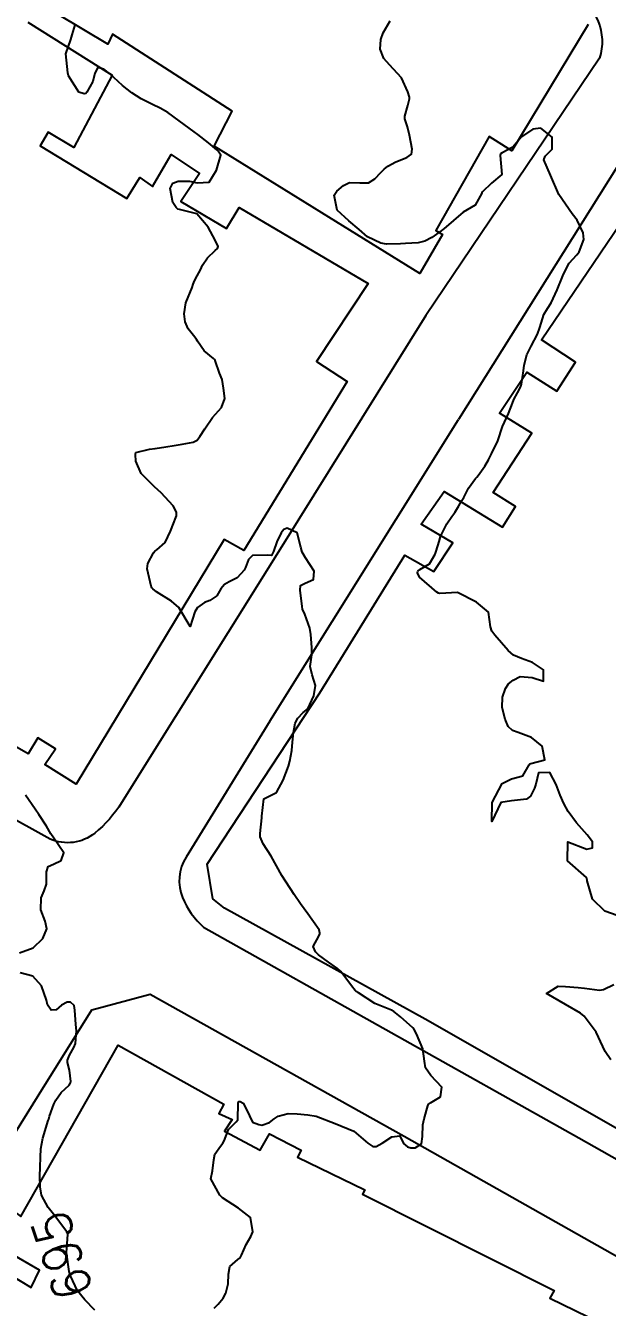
# Model space of a CAD drawing. Header units: metres. Extents: x 286371 to 293043, y 7462578 to 7466404.
# Drawn here: x 287130.8 to 287191.9, y 7465510.8 to 7465645.5 of the extents above; entities that cross this region are included whole.
import ezdxf
from ezdxf.enums import TextEntityAlignment as Align

# ---------------------------------------------------------------- set-up
doc = ezdxf.new("R2010")
doc.units = ezdxf.units.M
doc.header["$MEASUREMENT"] = 0
for name, color, linetype in [('Cotas', 45, 'Continuous'), ('Curvas de Nivel 1m', 11, 'Continuous'), ('Curvas de Nivel 5m', 15, 'Continuous'), ('Edificações', 30, 'Continuous'), ('Linha Férrea', 20, 'Continuous'), ('Vias primárias', 230, 'Continuous')]:
    doc.layers.add(name, color=color, linetype=linetype)
doc.styles.add('Style-STANDARD', font='STANDARD.shx')

msp = doc.modelspace()

# ---------------------------------------------------------------- linework, layer by layer
at = {"layer": 'Curvas de Nivel 1m', "flags": 128}
for points, elevation in [([(287150.64, 7465510.67), (287151.05, 7465511.11), (287151.59, 7465511.73), (287151.87, 7465512.25), (287152.11, 7465513.22), (287152.13, 7465514.25), (287152.29, 7465515.07), (287153.12, 7465515.79), (287153.38, 7465515.97), (287153.51, 7465516.23), (287153.99, 7465517.38), (287154.49, 7465518.21), (287154.69, 7465518.68), (287154.44, 7465520.22), (287153.2, 7465521.18), (287151.52, 7465522.26), (287151.23, 7465522.54), (287150.29, 7465524.28), (287150.45, 7465525.09), (287150.6, 7465526.27), (287150.71, 7465526.86), (287151.31, 7465527.7), (287151.56, 7465528.01), (287151.67, 7465528.26), (287152.14, 7465529.45), (287152.93, 7465530.24), (287153.11, 7465530.47), (287153.16, 7465532.24), (287153.22, 7465532.39), (287153.38, 7465532.41), (287153.68, 7465532.23), (287154.03, 7465531.56), (287154.68, 7465530.21), (287155.34, 7465529.96), (287155.64, 7465529.9), (287156.45, 7465530.19), (287156.95, 7465530.58), (287157.35, 7465530.84), (287158.4, 7465531.12), (287159.36, 7465531.1), (287160.47, 7465531.01), (287161.35, 7465530.84), (287163.34, 7465530.08), (287165.32, 7465529.28), (287166.79, 7465528.03), (287167.3, 7465527.67), (287167.66, 7465527.66), (287168.3, 7465528.01), (287169.31, 7465528.68), (287170.14, 7465528.8), (287170.51, 7465527.97), (287170.96, 7465527.62), (287171.3, 7465527.53), (287171.74, 7465527.51), (287172.41, 7465527.94), (287172.54, 7465528.71), (287172.56, 7465529.94), (287172.71, 7465530.56), (287173.07, 7465531.93), (287173.17, 7465532.13), (287173.37, 7465532.24), (287174.4, 7465532.89), (287174.55, 7465533.91), (287173.41, 7465535.11), (287172.83, 7465535.93), (287172.74, 7465536.63), (287172.57, 7465537.94), (287171.91, 7465539.52), (287171.66, 7465539.95), (287171.5, 7465540.12), (287170.21, 7465541.28), (287169.52, 7465541.84), (287169.25, 7465541.99), (287167.53, 7465542.7), (287165.8, 7465543.8), (287165.55, 7465543.97), (287165.46, 7465544.05), (287165.08, 7465544.54), (287163.94, 7465546.07), (287163.59, 7465546.37), (287162.64, 7465547.04), (287161.61, 7465547.81), (287161.28, 7465548.11), (287161.04, 7465548.7), (287161.64, 7465549.78), (287161.73, 7465550.01), (287161.73, 7465550.1), (287161.65, 7465550.42), (287160.48, 7465552.12), (287159.69, 7465553.18), (287159.04, 7465554.14), (287157.73, 7465556.16), (287156.63, 7465558.18), (287155.79, 7465559.48), (287155.48, 7465560.2), (287155.46, 7465560.55), (287155.63, 7465562.2), (287155.65, 7465562.38), (287155.86, 7465564.19), (287157.18, 7465564.87), (287157.89, 7465566.16), (287158.43, 7465567.65), (287158.57, 7465568.15), (287158.79, 7465569.3), (287158.88, 7465570.15), (287158.96, 7465571.16), (287159.16, 7465572.15), (287159.43, 7465572.7), (287160, 7465573.28), (287160.46, 7465573.67), (287160.7, 7465574.12), (287161.1, 7465575.04), (287161.28, 7465576.12), (287160.94, 7465577.24), (287160.71, 7465578.12), (287160.89, 7465579.33), (287160.9, 7465580.12), (287160.78, 7465581.47), (287160.7, 7465582.13), (287160.16, 7465583.62), (287159.93, 7465584.14), (287159.89, 7465584.42), (287159.67, 7465586.14), (287159.72, 7465586.63), (287160.21, 7465586.89), (287161.08, 7465587.25), (287161.14, 7465588.12), (287160.24, 7465589.52), (287159.88, 7465590.14), (287159.74, 7465590.67), (287159.36, 7465592.15), (287158.29, 7465592.64), (287157.95, 7465592.51), (287157.69, 7465592.17), (287157.22, 7465591.23), (287156.86, 7465590.19), (287156.65, 7465589.78), (287156.25, 7465589.81), (287154.68, 7465589.78), (287154.24, 7465589.35), (287153.93, 7465588.53), (287153.78, 7465588.23), (287153.04, 7465587.42), (287152.21, 7465587), (287151.72, 7465586.74), (287151.34, 7465586.27), (287150.91, 7465585.54), (287150.18, 7465585.05), (287149.62, 7465584.84), (287148.87, 7465584.3), (287148.6, 7465583.87), (287148.13, 7465582.31), (287146.91, 7465584.33), (287146.17, 7465584.98), (287144.59, 7465585.97), (287144.19, 7465586.26), (287144.1, 7465586.38), (287144.01, 7465586.56), (287143.58, 7465588.38), (287143.67, 7465588.95), (287144.26, 7465590.05), (287144.4, 7465590.23), (287144.62, 7465590.37), (287145.49, 7465591.14), (287146.05, 7465592.35), (287146.11, 7465592.53), (287146.3, 7465592.97), (287146.69, 7465593.96), (287146.69, 7465594.34), (287146.33, 7465595), (287145.05, 7465596.36), (287144.36, 7465596.99), (287142.96, 7465598.4), (287142.4, 7465599.71), (287142.36, 7465600.41), (287142.36, 7465600.46), (287142.42, 7465600.6), (287143.85, 7465600.95), (287144.42, 7465601.04), (287145.57, 7465601.21), (287146.43, 7465601.34), (287147.29, 7465601.47), (287148.43, 7465601.68), (287148.84, 7465601.9), (287149.12, 7465602.3), (287149.65, 7465603.1), (287150.47, 7465604.28), (287151.42, 7465605.34), (287151.74, 7465606.27), (287151.63, 7465607.37), (287151.46, 7465608.27), (287151.21, 7465608.94), (287150.74, 7465610.28), (287150.68, 7465610.39), (287150.57, 7465610.49), (287149.57, 7465611.29), (287148.87, 7465612.31), (287148.77, 7465612.49), (287148.6, 7465612.72), (287147.89, 7465613.59), (287147.58, 7465614.33), (287147.48, 7465615.17), (287147.67, 7465616.32), (287148.32, 7465617.96), (287148.44, 7465618.31), (287148.5, 7465618.49), (287148.69, 7465618.85), (287149.19, 7465619.82), (287149.42, 7465620.29), (287149.94, 7465621.07), (287150.74, 7465621.82), (287150.98, 7465622.03), (287151.07, 7465622.27), (287150.75, 7465622.93), (287149.99, 7465624.29), (287148.8, 7465625.68), (287147, 7465626.15), (287146.81, 7465626.18), (287146.63, 7465626.34), (287146.29, 7465626.87), (287146.03, 7465628.35), (287146.28, 7465628.92), (287146.86, 7465629.13), (287148.06, 7465629.12), (287148.85, 7465628.96), (287150.11, 7465629.03), (287150.87, 7465630.27), (287151.33, 7465631.84), (287151.06, 7465632.27), (287150.91, 7465632.43), (287150.04, 7465633.16), (287148.93, 7465634.03), (287148.54, 7465634.31), (287146.95, 7465635.47), (287145.76, 7465636.35), (287144.97, 7465636.81), (287144.17, 7465637.18), (287142.98, 7465637.77), (287141.98, 7465638.41), (287141.01, 7465639.19), (287139.64, 7465640.45), (287139.03, 7465640.9), (287138.43, 7465641.06), (287138.09, 7465640.47), (287137.88, 7465639.6), (287137.26, 7465638.48), (287137.14, 7465638.33), (287136.99, 7465638.29), (287136.4, 7465638.49), (287135.34, 7465640.18), (287135.26, 7465640.51), (287135.05, 7465642.51), (287135.58, 7465644), (287135.72, 7465644.5), (287136.03, 7465645.57)], 696), ([(287193.57, 7465551.72), (287191.69, 7465552.41), (287190.38, 7465553.66), (287189.82, 7465555.59), (287189.81, 7465555.67), (287189.74, 7465555.95), (287187.76, 7465557.7), (287187.79, 7465559.7), (287189.78, 7465558.9), (287190.39, 7465559.06), (287190.4, 7465559.67), (287189.81, 7465560.43), (287188.69, 7465561.69), (287187.84, 7465562.87), (287187.37, 7465563.71), (287186.99, 7465564.6), (287186.58, 7465565.72), (287185.9, 7465566.97), (287184.7, 7465566.95), (287184.42, 7465565.76), (287184.3, 7465565.34), (287183.86, 7465564.48), (287183.46, 7465564.17), (287181.86, 7465563.99), (287180.74, 7465563.82), (287179.82, 7465561.83), (287179.85, 7465563.83), (287180.88, 7465565.81), (287181.89, 7465566.32), (287183.06, 7465566.61), (287183.72, 7465567.77), (287183.79, 7465567.89), (287183.92, 7465567.91), (287185.36, 7465568.31), (287185.08, 7465569.75), (287183.96, 7465570.64), (287182.56, 7465571.19), (287181.97, 7465571.4), (287181.54, 7465571.8), (287181.21, 7465572.58), (287180.9, 7465573.81), (287180.93, 7465574.9), (287181.25, 7465575.81), (287181.56, 7465576.28), (287182.05, 7465576.69), (287182.78, 7465577.06), (287184.05, 7465576.96), (287185.22, 7465576.57), (287185.22, 7465577.75), (287184.08, 7465578.54), (287182.91, 7465578.96), (287182.09, 7465579.32), (287181.53, 7465579.8), (287180.13, 7465581.39), (287179.82, 7465581.83), (287179.68, 7465582.29), (287179.47, 7465583.83), (287178.18, 7465584.89), (287176.19, 7465585.88), (287174.33, 7465585.77), (287174.19, 7465585.81), (287174.04, 7465585.92), (287172.22, 7465587.52), (287172.01, 7465587.95), (287172.04, 7465588.14), (287172.23, 7465588.31), (287173.27, 7465588.9), (287173.85, 7465589.92), (287173.95, 7465590.23), (287174.27, 7465591.26), (287174.43, 7465591.76), (287174.49, 7465591.91), (287175.09, 7465593.12), (287175.62, 7465593.89), (287175.91, 7465594.3), (287176.33, 7465595.01), (287176.67, 7465595.55), (287176.86, 7465595.88), (287177.37, 7465596.86), (287178.1, 7465597.86), (287178.23, 7465598), (287178.38, 7465598.19), (287179.06, 7465599.18), (287179.45, 7465599.84), (287179.77, 7465600.48), (287180.43, 7465601.82), (287180.94, 7465603.34), (287181.14, 7465603.81), (287181.57, 7465604.72), (287181.99, 7465605.8), (287182.13, 7465606.17), (287182.51, 7465606.89), (287182.82, 7465607.49), (287182.91, 7465607.79), (287183.14, 7465609.19), (287183.22, 7465609.78), (287183.48, 7465610.87), (287183.93, 7465611.77), (287184.6, 7465613.03), (287184.86, 7465613.75), (287185.28, 7465615.1), (287185.65, 7465615.74), (287186.05, 7465616.34), (287186.68, 7465617.72), (287187.26, 7465619.16), (287187.51, 7465619.71), (287187.94, 7465620.49), (287188.74, 7465621.39), (287188.89, 7465621.54), (287188.99, 7465621.69), (287189.46, 7465622.99), (287189.4, 7465623.69), (287188.79, 7465625.01), (287188.23, 7465625.7), (287186.83, 7465627.72), (287185.96, 7465629.74), (287185.27, 7465631.37), (287185.41, 7465631.75), (287186.14, 7465632.5), (287186.14, 7465633.74), (287184.94, 7465634.69), (287184.1, 7465634.6), (287182.92, 7465633.78), (287182.02, 7465632.68), (287180.9, 7465632.1), (287180.73, 7465631.99), (287180.67, 7465631.82), (287180.86, 7465629.81), (287179.77, 7465628.92), (287178.84, 7465628), (287178.77, 7465627.91), (287178.74, 7465627.85), (287178.07, 7465626.6), (287176.8, 7465625.87), (287174.78, 7465624.12), (287174.66, 7465624.03), (287174.5, 7465623.92), (287173.5, 7465623.2), (287172.76, 7465622.82), (287172.06, 7465622.65), (287170.75, 7465622.56), (287170.2, 7465622.53), (287168.75, 7465622.49), (287168.16, 7465622.6), (287166.76, 7465623.29), (287165.87, 7465624.05), (287164.79, 7465624.95), (287163.55, 7465626.08), (287163.25, 7465627.67), (287163.52, 7465628.08), (287164.24, 7465628.67), (287164.85, 7465629), (287165.95, 7465628.95), (287166.85, 7465628.95), (287167.51, 7465629.37), (287168.13, 7465630.02), (287168.49, 7465630.39), (287168.87, 7465630.71), (287169.71, 7465631.16), (287170.89, 7465631.62), (287171.36, 7465631.97), (287171.44, 7465632.5), (287171.17, 7465633.96), (287170.94, 7465634.83), (287170.66, 7465635.68), (287170.65, 7465635.97), (287170.97, 7465637.08), (287171.16, 7465637.78), (287171.15, 7465637.96), (287170.99, 7465638.53), (287170.31, 7465639.98), (287169.04, 7465641.35), (287168.47, 7465642), (287168.09, 7465642.99), (287168.13, 7465644.01), (287168.38, 7465644.72), (287169.11, 7465645.99)], 697), ([(287192.32, 7465536.76), (287191.72, 7465537.65), (287191.46, 7465538.17), (287190.76, 7465539.67), (287189.51, 7465541.36), (287189.12, 7465541.69), (287187.53, 7465542.6), (287185.54, 7465543.74), (287186.79, 7465544.5), (287187.56, 7465544.47), (287188.88, 7465544.37), (287189.55, 7465544.29), (287191.11, 7465544.1), (287191.55, 7465544.17), (287192.61, 7465544.69)], 697)]:
    msp.add_lwpolyline(points, dxfattribs=dict(at, elevation=elevation))
at = {"layer": 'Curvas de Nivel 5m', "elevation": 695, "flags": 128}
for points in [[(287130.19, 7465548.01), (287131.62, 7465548.56), (287132.65, 7465549.53), (287133.04, 7465550.54), (287132.87, 7465551.35), (287132.44, 7465552.55), (287132.46, 7465553.79), (287132.79, 7465554.55), (287133.02, 7465555.25), (287133.03, 7465556.55), (287133.19, 7465557.11), (287133.76, 7465557.34), (287134.57, 7465557.72), (287134.84, 7465558.52), (287133.8, 7465560.06), (287133.49, 7465560.54), (287133.01, 7465561.35), (287132.22, 7465562.56), (287131.84, 7465563.13), (287130.8, 7465564.58)], [(287138.1, 7465510.47), (287137.05, 7465511.54), (287136.28, 7465512.5), (287135.53, 7465514.07), (287135.41, 7465514.51), (287135.13, 7465516.51), (287135.25, 7465518.43), (287135.25, 7465518.51), (287135.17, 7465518.69), (287133.74, 7465520.54), (287133.2, 7465521.25), (287132.5, 7465522.56), (287132.35, 7465523.44), (287132.31, 7465524.56), (287132.34, 7465525.49), (287132.4, 7465526.56), (287132.44, 7465527.41), (287132.63, 7465528.55), (287133.21, 7465530.4), (287133.25, 7465530.54), (287133.35, 7465530.85), (287133.8, 7465532.1), (287134.01, 7465532.52), (287134.56, 7465533.34), (287135.4, 7465534.12), (287135.55, 7465534.35), (287135.57, 7465534.5), (287135.42, 7465535.69), (287135.24, 7465536.51), (287135.21, 7465536.74), (287135.45, 7465537.26), (287135.89, 7465538.07), (287136.05, 7465538.5), (287136.17, 7465539.81), (287136.1, 7465540.5), (287136, 7465542.01), (287135.94, 7465542.5), (287135.53, 7465542.83), (287135.19, 7465542.85), (287134.61, 7465542.52), (287134.02, 7465542.02), (287133.52, 7465541.99), (287133.12, 7465542.54), (287133.03, 7465543.05), (287132.48, 7465544.55), (287131.58, 7465545.55), (287130.24, 7465545.92)]]:
    msp.add_lwpolyline(points, dxfattribs=at)
at = {"layer": 'Edificações'}
for points in [[(287131.06, 7465645.84), (287139.93, 7465640.27), (287135.88, 7465632.65), (287133.21, 7465634.27), (287132.34, 7465632.84), (287141.47, 7465627.29), (287142.82, 7465629.51), (287144.17, 7465628.55), (287146.12, 7465631.92), (287149.1, 7465629.94), (287147.15, 7465626.97), (287151.92, 7465624.14), (287153.27, 7465626.36), (287166.81, 7465618.38), (287161.38, 7465610.18), (287164.62, 7465608.08), (287153.74, 7465590.32), (287151.7, 7465591.46), (287136.15, 7465565.76), (287132.86, 7465567.8), (287133.95, 7465569.46), (287132.1, 7465570.6), (287131.08, 7465568.93), (287120, 7465575.32)], [(287189.93, 7465645.6), (287181.92, 7465632.31), (287179.53, 7465633.81), (287173.94, 7465623.93), (287174.63, 7465623.51), (287172.24, 7465619.42), (287150.62, 7465632.82), (287152.54, 7465636.47), (287139.97, 7465644.58), (287139.47, 7465643.52), (287134.26, 7465646.65)], [(287193.52, 7465529.22), (287172.79, 7465541.04), (287151.72, 7465552.7), (287150.51, 7465553.71), (287149.9, 7465557.33), (287161.73, 7465575.34), (287170.67, 7465589.83), (287173.71, 7465588.1), (287175.7, 7465591.1), (287172.4, 7465593.08), (287174.8, 7465596.51), (287180.92, 7465592.75), (287182.31, 7465594.93), (287179.94, 7465596.39), (287184.01, 7465602.64), (287180.6, 7465604.74), (287183.5, 7465609.04), (287186.65, 7465607.04), (287188.61, 7465610.1), (287185.04, 7465612.45), (287200.17, 7465634.78)]]:
    msp.add_lwpolyline(points, dxfattribs=at)
at = {"layer": 'Edificações', "elevation": 700.72}
msp.add_lwpolyline([(287123.7, 7465507.74), (287127.91, 7465514.96), (287131.42, 7465512.84), (287132.29, 7465514.66), (287127.89, 7465517.19), (287129.9, 7465520.64), (287130.31, 7465520.32), (287140.55, 7465538.31), (287151.64, 7465532.13), (287151.14, 7465531.13), (287152.52, 7465530.49), (287151.73, 7465529.27), (287155.48, 7465527.28), (287156.45, 7465529.01), (287159.77, 7465527.28), (287159.39, 7465526.54), (287166.46, 7465523.11), (287166.23, 7465522.64), (287186.37, 7465512.54), (287185.9, 7465511.71), (287203.17, 7465503.31)], dxfattribs=at)
at = {"layer": 'Linha Férrea'}
for points in [[(286381.9, 7466191.54, -0.034817), (286483.63, 7466136.23), (286637.59, 7466036.03), (286881.46, 7465875.71), (287117.31, 7465719.49, 0.005418), (287238.16, 7465637.94, 0.010292), (287320.61, 7465583.02, 0.018788), (287399.32, 7465533.46, 0.057979), (287521.87, 7465481.39), (287711.72, 7465426.48, -0.002898), (287879.49, 7465377.76), (287927.28, 7465363.25), (287977.96, 7465347.67), (288011.31, 7465337.66), (288037.94, 7465330.83), (288090.19, 7465315.26), (288107.16, 7465310.12)], [(287835.18, 7465381.47, 0.010304), (287693.16, 7465427.51), (287537.99, 7465472.45, -0.040382), (287441.99, 7465506.86, -0.042368), (287320.57, 7465578.57, -0.008489), (287246.96, 7465627.06, -0.004773), (287110.87, 7465718.76), (286883.88, 7465869.13), (286836.14, 7465900.58), (286681.72, 7466001.99, 0.002623), (286488.21, 7466128.28, 0.036116), (286381.9, 7466186.94, 0.036116)]]:
    msp.add_lwpolyline(points, format="xyb", dxfattribs=at)
at = {"layer": 'Vias primárias'}
for points in [[(287167.29, 7465662.47), (287186.54, 7465649.92, 0.019695), (287188.41, 7465648.8, -0.35977), (287191.12, 7465642.04), (287172.87, 7465614.99), (287157.76, 7465590.72), (287140.9, 7465563.77, -0.083061), (287138.09, 7465560.6, -0.281119), (287133.4, 7465559.98), (287096, 7465580.72), (287059.05, 7465601.65), (287056.88, 7465608.14), (287064.5, 7465620.43), (287071.13, 7465630.47)], [(287156.48, 7465572.37), (287147.68, 7465558.09, 0.237271), (287147.31, 7465553.82, 0.123155), (287149.53, 7465550.73), (287188.94, 7465528.58), (287219.17, 7465511.48), (287220.64, 7465510.92), (287226.58, 7465512.78), (287241.22, 7465539), (287259.36, 7465571.21), (287271.05, 7465591.98, 0.21119), (287271.34, 7465594.99, 0.182785), (287267.98, 7465599.13), (287219.51, 7465630.56), (287203.7, 7465639.69, 0.353319), (287199.66, 7465639.77, 0.087954), (287196.59, 7465636.38), (287176.31, 7465604.07)]]:
    msp.add_lwpolyline(points, format="xyb", dxfattribs=at)
msp.add_lwpolyline([(287156.48, 7465572.37), (287176.31, 7465604.07)], dxfattribs=at)
at = {"layer": 'Vias primárias', "elevation": 693.96}
msp.add_lwpolyline([(287104.36, 7465488.28), (287132.24, 7465533.16), (287137.78, 7465542.03), (287143.92, 7465543.66), (287170.6, 7465528.75), (287242.21, 7465488.3), (287282.25, 7465465.45), (287348.79, 7465428.13), (287397.21, 7465400.84, -0.024236), (287399.67, 7465399.29, -0.200539), (287401.25, 7465396.8, -0.13354), (287400.76, 7465391.79), (287394.5, 7465371.66), (287390.13, 7465356.99), (287384.95, 7465339.56), (287378.76, 7465319.96)], format="xyb", dxfattribs=at)

# ---------------------------------------------------------------- texts
at = {"layer": 'Cotas', "style": 'Style-STANDARD'}
msp.add_text('695', height=4, rotation=108.055, dxfattribs=at).set_placement((287134.62, 7465516.17, 695), align=Align.MIDDLE_CENTER)

doc.saveas('drawing.dxf')
